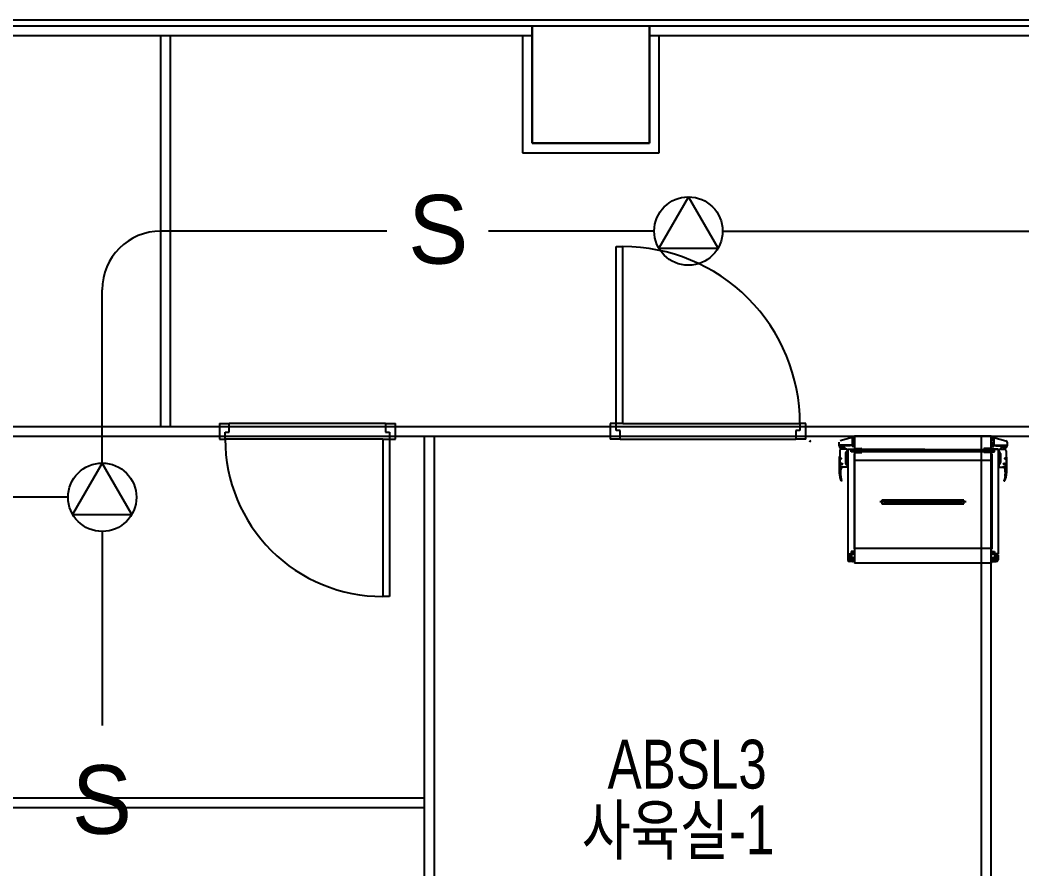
# Model space of a CAD drawing. Header units: millimetres. Extents: x 11414 to 120121, y 3637 to 81420.
# Drawn here: x 47396 to 52523, y 65962 to 70307 of the extents above; entities that cross this region are included whole.
import ezdxf
from ezdxf.enums import TextEntityAlignment as Align

# ---------------------------------------------------------------- set-up
doc = ezdxf.new("R2010")
doc.units = ezdxf.units.MM
doc.header["$LTSCALE"] = 100
doc.linetypes.add('CEN3', pattern=[26, 20, -2, 2, -2])
doc.layers.get('0').update_dxf_attribs({"color": 251})
for name, color, linetype in [('7', 7, 'Continuous'), ('ARC-7$0$ARCH', 9, 'Continuous'), ('ARC-7$0$arch-col', 9, 'Continuous'), ('ARC-7$0$IN PANEL', 6, 'Continuous'), ('ARC-7$0$동물실', 9, 'Continuous'), ('REC', 21, 'Continuous'), ('sp', 21, 'Continuous'), ('SYM', 7, 'Continuous'), ('W2', 2, 'CEN3')]:
    doc.layers.add(name, color=color, linetype=linetype)
doc.styles.add('ARC-7$0$돋움', font='')
doc.styles.add('ARC-7$0$울릉도l', font='')
doc.styles.add('GHD', font='HYWULM.TTF')
doc.styles.add('lpk', font='HYWULM.TTF')
doc.styles.get('ARC-7$0$돋움').set_extended_font_data('DotumChe')
doc.styles.get('ARC-7$0$울릉도l').set_extended_font_data('Dotum')

# ---------------------------------------------------------------- blocks, each defined once
blk = doc.blocks.new('ARC-7')
at = {"layer": 'ARC-7$0$ARCH', "color": 251}
blk.add_line((660282.8, -427478.5), (624832.8, -427478.6), dxfattribs=at)
at = {"layer": 'ARC-7$0$arch-col', "color": 251}
for p, q in [((631032.8, -427508.5), (631632.8, -427508.5)), ((631032.8, -428108.5), (631032.8, -427508.5)), ((631032.8, -427508.5), (631632.8, -427508.5)), ((631032.8, -428108.5), (631032.8, -427508.5)), ((631632.8, -427508.5), (631632.8, -428108.5)), ((631632.8, -427508.5), (631632.8, -428108.5)), ((631632.8, -428108.5), (631032.8, -428108.5)), ((631632.8, -428108.5), (631032.8, -428108.5))]:
    blk.add_line(p, q, dxfattribs=at)
at = {"layer": 'ARC-7$0$IN PANEL', "color": 251}
blk.add_line((631462.1, -428638.2), (631497.4, -428638.2), dxfattribs=at)
at = {"layer": 'ARC-7$0$동물실', "color": 251}
for p, q in [((624832.8, -427508.5), (631032.8, -427508.5)), ((631032.8, -427508.5), (631032.8, -428108.5)), ((631632.8, -427508.5), (640932.8, -427508.5)), ((631632.8, -428108.5), (631632.8, -427508.5)), ((624832.8, -427558.5), (631032.8, -427558.5)), ((629132.8, -429558.5), (629132.8, -427558.5)), ((629182.8, -429558.5), (629182.8, -427558.5)), ((630982.8, -427558.5), (630982.8, -428158.5)), ((631632.8, -427558.5), (640932.8, -427558.5)), ((631682.8, -428158.5), (631682.8, -427558.5)), ((631032.8, -428108.5), (631632.8, -428108.5)), ((630982.8, -428158.5), (631682.8, -428158.5)), ((631462.1, -429543.5), (631462.1, -428638.2)), ((631497.4, -429543.5), (631497.4, -428638.2)), ((624882.8, -429558.5), (630482.8, -429558.5)), ((629432.8, -429543.5), (629432.8, -429623.5)), ((629432.8, -429543.5), (629482.6, -429543.5)), ((629432.8, -429558.5), (629432.8, -429608.5)), ((629482.6, -429587.6), (629482.6, -429543.5)), ((630282.9, -429543.5), (629482.6, -429543.5)), ((630282.9, -429543.5), (630282.9, -429587.6)), ((630282.9, -429543.5), (630332.8, -429543.5)), ((630332.8, -429623.5), (630332.8, -429543.5)), ((630332.8, -429608.5), (630332.8, -429558.5)), ((630332.8, -429608.5), (630332.8, -429558.5)), ((630482.8, -429558.5), (643332.8, -429558.5)), ((631462.1, -429543.5), (631432.8, -429543.5)), ((631432.8, -429543.5), (631432.8, -429623.5)), ((631432.8, -429558.5), (631432.8, -429608.5)), ((631432.8, -429558.5), (631432.8, -429608.5)), ((631462.1, -429579.3), (631462.1, -429543.5)), ((631497.4, -429543.5), (631462.1, -429543.5)), ((631497.4, -429543.5), (632403.4, -429543.5)), ((632403.4, -429543.5), (632403.4, -429579.3)), ((632432.8, -429543.5), (632403.4, -429543.5)), ((632432.8, -429623.5), (632432.8, -429543.5)), ((632432.8, -429608.5), (632432.8, -429558.5)), ((624882.8, -429608.5), (643332.8, -429608.5)), ((629462.1, -429587.6), (629482.6, -429587.6)), ((629462.1, -429623.5), (629462.1, -429587.6)), ((629462.1, -429587.6), (629482.6, -429587.6)), ((630282.9, -429587.6), (630303.4, -429587.6)), ((630303.4, -429587.6), (630303.4, -429623.5)), ((630482.8, -433158.5), (630482.8, -429608.5)), ((630532.8, -433158.5), (630532.8, -429608.5)), ((631482.6, -429579.3), (631462.1, -429579.3)), ((631482.6, -429623.5), (631482.6, -429579.3)), ((632382.9, -429579.3), (632382.9, -429623.5)), ((632403.4, -429579.3), (632382.9, -429579.3)), ((632403.4, -429579.3), (632382.9, -429579.3)), ((632670.3, -429615.1), (632608.5, -429631.4)), ((632670.5, -429615.1), (632670.5, -429661.3)), ((632673.3, -429622.6), (632670.5, -429619.8)), ((632681.7, -429615.1), (632670.6, -429615.1)), ((632673.3, -429622.6), (632673.3, -429626.4)), ((632681.7, -429622.6), (632673.3, -429622.6)), ((632681.7, -429615.1), (632681.7, -429661.3)), ((632682.8, -429608.5), (632682.8, -430258.5)), ((633382.8, -429608.5), (632682.8, -429608.5)), ((633332.8, -433158.5), (633332.8, -429608.5)), ((633382.8, -433208.5), (633382.8, -429608.5)), ((633382.8, -429608.5), (633382.8, -430258.5)), ((633383.8, -429615.1), (633383.8, -429661.3)), ((633383.8, -429615.1), (633394.9, -429615.1)), ((633383.8, -429622.6), (633392.2, -429622.6)), ((633392.2, -429622.6), (633395, -429619.8)), ((633392.2, -429622.6), (633392.2, -429626.4)), ((633395, -429615.1), (633395, -429661.3)), ((633395.3, -429615.1), (633457, -429631.4)), ((629432.8, -429623.5), (629462.1, -429623.5)), ((630268.1, -429623.5), (629462.1, -429623.5)), ((630268.1, -429623.5), (630268.1, -430428.7)), ((630268.1, -429623.5), (630303.4, -429623.5)), ((630303.4, -429623.5), (630332.8, -429623.5)), ((630303.4, -429623.5), (630303.4, -430428.7)), ((631482.6, -429623.5), (631432.8, -429623.5)), ((631482.6, -429623.5), (632382.9, -429623.5)), ((632432.8, -429623.5), (632382.9, -429623.5)), ((632601.6, -429638.2), (632601.6, -429653.8)), ((632670.5, -429653.8), (632601.6, -429653.8)), ((632601.7, -429654.7), (632601.7, -429656.3)), ((632601.8, -429656.8), (632609.1, -429667.9)), ((632616.7, -429653.8), (632602.5, -429653.8)), ((632617.6, -429654.7), (632617.6, -429665.1)), ((632662, -429658.5), (632617.6, -429658.5)), ((632620.2, -429663.2), (632624, -429663.2)), ((632620.2, -429674.5), (632620.2, -429663.2)), ((632662, -429653.8), (632662, -429658.5)), ((632685.1, -429624.5), (632667.5, -429624.5)), ((632684.7, -429651.9), (632667.5, -429651.9)), ((632673.3, -429626.4), (632670.5, -429629.2)), ((632681.7, -429642.4), (632670.5, -429642.4)), ((632681.7, -429661.3), (632670.5, -429661.3)), ((632673.4, -429650), (632670.6, -429647.2)), ((632673.4, -429653.8), (632670.6, -429656.6)), ((632681.7, -429626.4), (632673.3, -429626.4)), ((632673.4, -429650), (632673.4, -429653.8)), ((632681.7, -429650), (632673.4, -429650)), ((632681.7, -429653.8), (632673.4, -429653.8)), ((632720.5, -429672.1), (632682.8, -429691)), ((632682.8, -429672.1), (632720.5, -429691)), ((632682.8, -429672.1), (632720.5, -429672.1)), ((632720.5, -429672.1), (632720.5, -429691)), ((633382.8, -429672.1), (633345, -429672.1)), ((633345, -429672.1), (633382.8, -429691)), ((633382.8, -429672.1), (633345, -429691)), ((633345, -429672.1), (633345, -429691)), ((633380.4, -429624.5), (633398, -429624.5)), ((633380.8, -429651.9), (633398, -429651.9)), ((633383.8, -429626.4), (633392.2, -429626.4)), ((633383.8, -429642.4), (633395, -429642.4)), ((633383.8, -429650), (633392.1, -429650)), ((633383.8, -429653.8), (633392.1, -429653.8)), ((633383.8, -429661.3), (633395, -429661.3)), ((633392.1, -429650), (633394.9, -429647.2)), ((633392.1, -429650), (633392.1, -429653.8)), ((633392.1, -429653.8), (633394.9, -429656.6)), ((633392.2, -429626.4), (633395, -429629.2)), ((633395, -429653.8), (633463.9, -429653.8)), ((633403.5, -429653.8), (633403.5, -429658.5)), ((633403.5, -429658.5), (633447.9, -429658.5)), ((633445.3, -429663.2), (633441.5, -429663.2)), ((633445.3, -429674.5), (633445.3, -429663.2)), ((633447.9, -429654.7), (633447.9, -429665.1)), ((633448.8, -429653.8), (633463, -429653.8)), ((633463.8, -429656.8), (633456.5, -429667.9)), ((633463.8, -429654.7), (633463.8, -429656.3)), ((633463.9, -429638.2), (633463.9, -429653.8)), ((632604.4, -429715.1), (632604.4, -429798)), ((632607.3, -429684), (632607.3, -429756.6)), ((632608.2, -429722.7), (632615.8, -429722.7)), ((632612, -429718.9), (632612, -429726.4)), ((632645, -429674.5), (632616.7, -429674.5)), ((632634.4, -429674.5), (632634.4, -429674.5)), ((632647.4, -429704.7), (632634.4, -429704.7)), ((632636.5, -429697.2), (632636.5, -429743.4)), ((632638.4, -429702.8), (632636.5, -429701)), ((632638.4, -429706.6), (632636.5, -429708.5)), ((632638.4, -429702.8), (632638.4, -429706.6)), ((632645, -429702.8), (632638.4, -429702.8)), ((632645, -429706.6), (632638.4, -429706.6)), ((632645, -429674.5), (632645, -429766.1)), ((632647.8, -429674.5), (632647.8, -430211.3)), ((632647.8, -429674.5), (632680.9, -429674.5)), ((632666, -429687.6), (632666, -429674.5)), ((632680.8, -429687.6), (632666, -429687.6)), ((632682.2, -429675.7), (632667.6, -429675.7)), ((632667.6, -429675.7), (632667.6, -429686.3)), ((632667.6, -429679), (632667.7, -429678.9)), ((632667.6, -429678.9), (632667.7, -429678.9)), ((632667.6, -429686.3), (632682.2, -429686.3)), ((632667.8, -429680.7), (632667.8, -429680.7)), ((632668, -429685.8), (632668, -429685.8)), ((632668.2, -429685.4), (632668.2, -429685.4)), ((632668.4, -429681.6), (632668.3, -429681.1)), ((632668.3, -429681.1), (632668.9, -429681.2)), ((632668.4, -429681.6), (632668.9, -429681.2)), ((632668.4, -429681.6), (632668.4, -429681.6)), ((632668.5, -429685.5), (632668.5, -429685.5)), ((632668.9, -429679.5), (632668.9, -429679.5)), ((632669.1, -429680.7), (632669.1, -429680.7)), ((632669.3, -429677.1), (632669.3, -429677.1)), ((632669.3, -429686.5), (632669.4, -429686.5)), ((632669.4, -429676.1), (632669.4, -429676.1)), ((632669.4, -429686.5), (632669.4, -429686.5)), ((632671.4, -429676.9), (632671.4, -429676.9)), ((632671.6, -429681.9), (632671.6, -429681.9)), ((632671.6, -429685.4), (632671.6, -429685.4)), ((632671.7, -429685.2), (632671.7, -429685.2)), ((632671.9, -429678.7), (632672.4, -429678.5)), ((632672.2, -429679.2), (632671.9, -429678.7)), ((632671.9, -429683), (632671.9, -429683)), ((632672.2, -429679.2), (632672.4, -429678.5)), ((632672.2, -429680.6), (632672.2, -429680.6)), ((632672.6, -429678.9), (632672.6, -429678.9)), ((632672.7, -429677), (632672.7, -429677)), ((632672.7, -429679.7), (632672.7, -429679.7)), ((632672.8, -429683.9), (632672.8, -429683.9)), ((632674.7, -429682), (632674.7, -429682)), ((632674.9, -429676.2), (632674.8, -429675.9)), ((632674.8, -429685.3), (632674.8, -429685.3)), ((632674.8, -429686.4), (632674.8, -429686.4)), ((632674.9, -429676.2), (632675.2, -429675.9)), ((632675.1, -429684), (632675.1, -429684)), ((632675.4, -429680.5), (632675.4, -429680.5)), ((632675.5, -429683), (632675.4, -429682.4)), ((632675.4, -429682.4), (632676, -429682.5)), ((632675.5, -429683), (632676, -429682.5)), ((632675.6, -429680.5), (632675.6, -429680.5)), ((632675.7, -429676.5), (632675.7, -429676.5)), ((632675.7, -429684.3), (632676.2, -429684.2)), ((632676, -429684.8), (632675.7, -429684.3)), ((632676, -429684.8), (632676.2, -429684.2)), ((632677.4, -429677), (632677.4, -429677)), ((632677.6, -429680), (632678.5, -429680.1)), ((632677.7, -429680.9), (632677.6, -429680)), ((632677.7, -429680.9), (632678.5, -429680.1)), ((632677.7, -429682.1), (632677.7, -429682.1)), ((632677.9, -429685.2), (632677.9, -429685.2)), ((632678.5, -429680.4), (632678.5, -429680.4)), ((632678.5, -429683.9), (632678.5, -429683.9)), ((632678.7, -429676.4), (632679.3, -429676.2)), ((632679, -429676.9), (632678.7, -429676.4)), ((632678.9, -429681.6), (632678.9, -429681.6)), ((632679, -429676.9), (632679.3, -429676.2)), ((632679.3, -429678), (632679.3, -429678)), ((632722.8, -429681.5), (632679.3, -429681.5)), ((632680.4, -429681.6), (632680.4, -429681.6)), ((632680.9, -429675.7), (632680.9, -429674.5)), ((632680.9, -429698.1), (632680.9, -430185.5)), ((632681.1, -429685.1), (632681.1, -429685.1)), ((632681.2, -429678.2), (632681.2, -429678.2)), ((632681.3, -429676.1), (632681.3, -429676.1)), ((632681.4, -429683.2), (632681.4, -429683.2)), ((632681.7, -429680.3), (632681.7, -429680.3)), ((632682, -429677.5), (632681.9, -429676.9)), ((632681.9, -429676.9), (632682.2, -429677)), ((632682, -429677.5), (632682.2, -429677.3)), ((632682.2, -429686.3), (632682.2, -429675.7)), ((632682.8, -429676.4), (632682.8, -429695.3)), ((632682.8, -429676.4), (632682.8, -429695.3)), ((632682.8, -429691), (632720.5, -429691)), ((632720.5, -429676.7), (633345, -429676.7)), ((633043, -429676.7), (632720.5, -429676.7)), ((632720.5, -429686.3), (633345, -429686.3)), ((633043, -429686.3), (632720.5, -429686.3)), ((633342.7, -429681.5), (633386.3, -429681.5)), ((633382.8, -429691), (633345, -429691)), ((633382.8, -429676.4), (633382.8, -429695.3)), ((633383.4, -429676.3), (633383.1, -429676.4)), ((633383.3, -429676.9), (633383.1, -429676.7)), ((633383.3, -429686.3), (633383.3, -429675.7)), ((633383.3, -429675.7), (633397.9, -429675.7)), ((633383.3, -429676.9), (633383.4, -429676.3)), ((633397.9, -429686.3), (633383.3, -429686.3)), ((633383.6, -429679.7), (633383.6, -429679.7)), ((633383.9, -429682.6), (633383.9, -429682.6)), ((633384, -429675.5), (633384, -429675.5)), ((633384.1, -429677.6), (633384.1, -429677.6)), ((633384.2, -429684.4), (633384.2, -429684.4)), ((633417.7, -429674.5), (633384.7, -429674.5)), ((633384.7, -429675.7), (633384.7, -429674.5)), ((633384.7, -429687.6), (633399.5, -429687.6)), ((633384.7, -429698.1), (633384.7, -430185.5)), ((633384.9, -429681), (633384.9, -429681)), ((633385.6, -429674.5), (633417.7, -429674.5)), ((633386.3, -429676.3), (633386, -429675.6)), ((633386.6, -429675.8), (633386, -429675.6)), ((633386, -429677.4), (633386, -429677.4)), ((633386.3, -429676.3), (633386.6, -429675.8)), ((633386.5, -429681), (633386.5, -429681)), ((633387.7, -429679.4), (633386.8, -429679.5)), ((633387.6, -429680.3), (633386.8, -429679.5)), ((633386.8, -429679.8), (633386.8, -429679.8)), ((633386.8, -429683.3), (633386.8, -429683.3)), ((633387.4, -429684.6), (633387.4, -429684.6)), ((633387.6, -429680.3), (633387.7, -429679.4)), ((633387.6, -429681.4), (633387.6, -429681.4)), ((633387.9, -429676.4), (633387.9, -429676.4)), ((633389.3, -429684.2), (633389.1, -429683.5)), ((633389.6, -429683.7), (633389.1, -429683.5)), ((633389.9, -429681.8), (633389.3, -429681.9)), ((633389.9, -429682.3), (633389.3, -429681.9)), ((633389.3, -429684.2), (633389.6, -429683.7)), ((633389.6, -429675.8), (633389.6, -429675.8)), ((633389.7, -429679.9), (633389.7, -429679.9)), ((633389.9, -429679.9), (633389.9, -429679.9)), ((633389.9, -429682.3), (633389.9, -429681.8)), ((633390.4, -429675.6), (633390.1, -429675.3)), ((633390.2, -429683.4), (633390.2, -429683.4)), ((633390.4, -429675.6), (633390.5, -429675.3)), ((633390.5, -429684.7), (633390.5, -429684.7)), ((633390.5, -429685.8), (633390.5, -429685.8)), ((633390.6, -429681.3), (633390.6, -429681.3)), ((633392.5, -429683.3), (633392.5, -429683.3)), ((633392.6, -429676.4), (633392.6, -429676.4)), ((633392.6, -429679.1), (633392.6, -429679.1)), ((633392.7, -429678.2), (633392.7, -429678.2)), ((633393.1, -429678.6), (633392.9, -429677.9)), ((633393.4, -429678.1), (633392.9, -429677.9)), ((633393.1, -429678.6), (633393.4, -429678.1)), ((633393.1, -429680), (633393.1, -429680)), ((633393.4, -429682.3), (633393.4, -429682.3)), ((633393.6, -429684.6), (633393.6, -429684.6)), ((633393.7, -429681.3), (633393.7, -429681.3)), ((633393.7, -429684.8), (633393.7, -429684.8)), ((633394, -429676.3), (633394, -429676.3)), ((633395.9, -429675.5), (633395.9, -429675.5)), ((633395.9, -429685.9), (633395.9, -429685.8)), ((633396, -429685.9), (633395.9, -429685.8)), ((633396.1, -429676.5), (633396.1, -429676.5)), ((633396.2, -429680.1), (633396.2, -429680.1)), ((633396.4, -429678.9), (633396.4, -429678.9)), ((633397, -429680.5), (633396.4, -429680.6)), ((633397, -429681), (633396.4, -429680.6)), ((633396.8, -429684.9), (633396.8, -429684.9)), ((633396.9, -429681), (633396.9, -429681)), ((633397, -429681), (633397, -429680.5)), ((633397.2, -429684.8), (633397.2, -429684.8)), ((633397.3, -429685.2), (633397.3, -429685.2)), ((633397.5, -429680.1), (633397.5, -429680.1)), ((633397.7, -429678.2), (633397.6, -429678.3)), ((633397.7, -429678.4), (633397.6, -429678.3)), ((633397.9, -429675.7), (633397.9, -429686.3)), ((633399.5, -429687.6), (633399.5, -429674.5)), ((633417.7, -429674.5), (633417.7, -430211.3)), ((633418.1, -429704.7), (633431.1, -429704.7)), ((633420.5, -429674.5), (633420.5, -429766.1)), ((633420.5, -429674.5), (633448.8, -429674.5)), ((633420.5, -429702.8), (633427.1, -429702.8)), ((633420.5, -429706.6), (633427.1, -429706.6)), ((633427.1, -429702.8), (633429, -429701)), ((633427.1, -429702.8), (633427.1, -429706.6)), ((633427.1, -429706.6), (633429, -429708.5)), ((633429, -429697.2), (633429, -429743.4)), ((633431.2, -429674.5), (633431.2, -429674.5)), ((633457.3, -429722.7), (633449.8, -429722.7)), ((633453.6, -429718.9), (633453.6, -429726.4)), ((633458.3, -429684), (633458.3, -429756.6)), ((633461.1, -429715.1), (633461.1, -429798)), ((632611, -429751), (632622.4, -429751)), ((632616.7, -429745.3), (632616.7, -429756.6)), ((632645, -429766.1), (632616.7, -429766.1)), ((632647.4, -429738.7), (632634.4, -429738.7)), ((632638.4, -429736.8), (632636.5, -429734.9)), ((632638.4, -429740.6), (632636.5, -429742.5)), ((632638.4, -429736.8), (632638.4, -429740.6)), ((632645, -429736.8), (632638.4, -429736.8)), ((632645, -429740.6), (632638.4, -429740.6)), ((633382.8, -429733.5), (632682.8, -429733.5)), ((633418.1, -429738.7), (633431.1, -429738.7)), ((633420.5, -429736.8), (633427.1, -429736.8)), ((633420.5, -429740.6), (633427.1, -429740.6)), ((633420.5, -429766.1), (633448.8, -429766.1)), ((633427.1, -429736.8), (633429, -429734.9)), ((633427.1, -429736.8), (633427.1, -429740.6)), ((633427.1, -429740.6), (633429, -429742.5)), ((633454.5, -429751), (633443.2, -429751)), ((633448.8, -429745.3), (633448.8, -429756.6)), ((632612.1, -429814.9), (632615.1, -429829.9)), ((633453.5, -429814.9), (633450.4, -429829.9)), ((632614.7, -429836.1), (632614.2, -429836)), ((632615.1, -429829.9), (632615.8, -429835.1)), ((633450.4, -429829.9), (633449.7, -429835.1)), ((633450.9, -429836.1), (633451.3, -429836)), ((633253.2, -429945.1), (632812.3, -429945.1)), ((633242.6, -429935.9), (632822.9, -429935.9)), ((632822.9, -429935.9), (632822.9, -429954.4)), ((632822.9, -429954.4), (633242.6, -429954.4)), ((632835.8, -429935.9), (632835.8, -429954.4)), ((633226.5, -429939.1), (632839, -429939.1)), ((632839, -429939.1), (632839, -429951.2)), ((632839, -429951.2), (633226.5, -429951.2)), ((633226.5, -429951.2), (633226.5, -429939.1)), ((633229.7, -429954.4), (633229.7, -429935.9)), ((633242.6, -429954.4), (633242.6, -429935.9)), ((633382.8, -430183.5), (632682.8, -430183.5)), ((632670, -430219.9), (632645.9, -430219.9)), ((632647.8, -430211.3), (632680.9, -430211.3)), ((632648.3, -430215.2), (632648.3, -430240.6)), ((632664.3, -430212.3), (632651.1, -430212.3)), ((632664.3, -430226.5), (632651.1, -430226.5)), ((632652.1, -430226.5), (632662.5, -430226.5)), ((632655.4, -430219.9), (632653, -430221.8)), ((632662.5, -430221.8), (632653, -430221.8)), ((632653, -430226.5), (632653, -430221.8)), ((632663.4, -430226.5), (632653, -430226.5)), ((632655.4, -430219.9), (632655.4, -430212.3)), ((632660.1, -430219.9), (632655.4, -430219.9)), ((632657.7, -430227.5), (632657.7, -430212.3)), ((632657.7, -430238.7), (632657.7, -430230.3)), ((632657.7, -430231.2), (632667.1, -430231.2)), ((632660.1, -430219.9), (632660.1, -430212.3)), ((632660.1, -430219.9), (632662.5, -430221.8)), ((632662.5, -430226.5), (632662.5, -430221.8)), ((632680.8, -430198.2), (632666, -430198.2)), ((632666, -430198.2), (632666, -430211.3)), ((632667.1, -430231.2), (632674.7, -430231.2)), ((632667.2, -430215.2), (632667.2, -430240.6)), ((632667.6, -430199.5), (632682.2, -430199.5)), ((632667.6, -430210.1), (632667.6, -430199.5)), ((632667.6, -430207), (632667.7, -430207.1)), ((632667.6, -430207.1), (632667.7, -430207.1)), ((632682.2, -430210.1), (632667.6, -430210.1)), ((632667.8, -430205.3), (632667.8, -430205.3)), ((632668, -430200.2), (632668, -430200.2)), ((632668.2, -430200.6), (632668.2, -430200.6)), ((632668.4, -430204.4), (632668.3, -430204.9)), ((632668.3, -430204.9), (632668.9, -430204.8)), ((632668.4, -430204.4), (632668.9, -430204.8)), ((632668.4, -430204.4), (632668.4, -430204.4)), ((632668.5, -430200.5), (632668.5, -430200.5)), ((632668.9, -430206.5), (632668.9, -430206.5)), ((632669.1, -430205.3), (632669.1, -430205.3)), ((632669.3, -430199.5), (632669.4, -430199.6)), ((632669.3, -430208.9), (632669.3, -430208.9)), ((632669.4, -430199.5), (632669.4, -430199.6)), ((632669.4, -430209.9), (632669.4, -430209.9)), ((632671.4, -430209.1), (632671.4, -430209.1)), ((632671.6, -430200.6), (632671.6, -430200.6)), ((632671.6, -430204.1), (632671.6, -430204.1)), ((632671.7, -430200.8), (632671.7, -430200.8)), ((632671.9, -430203), (632671.9, -430203)), ((632672.2, -430206.8), (632671.9, -430207.3)), ((632671.9, -430207.3), (632672.4, -430207.5)), ((632671.9, -430234), (632671.9, -430247.2)), ((632671.9, -430235.9), (632676.6, -430235.9)), ((632672.2, -430205.4), (632672.2, -430205.4)), ((632672.2, -430206.8), (632672.4, -430207.5)), ((632672.6, -430207.2), (632672.6, -430207.2)), ((632672.7, -430206.3), (632672.7, -430206.3)), ((632672.7, -430209), (632672.7, -430209)), ((632672.8, -430202.1), (632672.8, -430202.1)), ((632674.7, -430204), (632674.7, -430204)), ((632678.5, -430231.2), (632674.7, -430231.2)), ((632674.8, -430199.6), (632674.8, -430199.6)), ((632674.8, -430200.7), (632674.8, -430200.7)), ((632674.9, -430209.8), (632674.8, -430210.1)), ((632674.9, -430209.8), (632675.2, -430210.1)), ((632675.1, -430202), (632675.1, -430202)), ((632675.5, -430203.1), (632675.4, -430203.6)), ((632675.4, -430203.6), (632676, -430203.5)), ((632675.4, -430205.5), (632675.4, -430205.5)), ((632675.5, -430203.1), (632676, -430203.5)), ((632675.6, -430205.5), (632675.6, -430205.5)), ((632676, -430201.2), (632675.7, -430201.7)), ((632675.7, -430201.7), (632676.2, -430201.9)), ((632675.7, -430209.6), (632675.7, -430209.6)), ((632676, -430201.2), (632676.2, -430201.9)), ((632676.6, -430235.9), (632676.6, -430245.4)), ((632678.5, -430238.3), (632676.6, -430235.9)), ((632677.4, -430209), (632677.4, -430209)), ((632677.7, -430205.1), (632677.6, -430206)), ((632677.6, -430206), (632678.5, -430205.9)), ((632677.7, -430204), (632677.7, -430204)), ((632677.7, -430205.1), (632678.5, -430205.9)), ((632677.9, -430200.8), (632677.9, -430200.8)), ((632678.5, -430202.1), (632678.5, -430202.1)), ((632678.5, -430205.6), (632678.5, -430205.6)), ((632679, -430209.1), (632678.7, -430209.6)), ((632678.7, -430209.6), (632679.3, -430209.8)), ((632678.9, -430204.4), (632678.9, -430204.4)), ((632679, -430209.1), (632679.3, -430209.8)), ((632679.3, -430208), (632679.3, -430208)), ((632680.4, -430204.4), (632680.4, -430204.4)), ((632680.9, -430210.1), (632680.9, -430211.3)), ((632681.1, -430201), (632681.1, -430201)), ((632681.2, -430207.8), (632681.2, -430207.8)), ((632681.3, -430209.9), (632681.3, -430209.9)), ((632681.3, -430234), (632681.3, -430247.2)), ((632681.4, -430202.8), (632681.4, -430202.8)), ((632681.7, -430205.7), (632681.7, -430205.7)), ((632682, -430208.5), (632681.9, -430209.1)), ((632681.9, -430209.1), (632682.2, -430209)), ((632682, -430208.5), (632682.2, -430208.7)), ((632682.2, -430199.5), (632682.2, -430210.1)), ((633383.3, -430199.5), (633383.3, -430210.1)), ((633397.9, -430199.5), (633383.3, -430199.5)), ((633383.3, -430210.1), (633397.9, -430210.1)), ((633383.6, -430208.5), (633383.4, -430208.7)), ((633383.7, -430209.1), (633383.4, -430209)), ((633383.6, -430208.5), (633383.7, -430209.1)), ((633383.9, -430205.7), (633383.9, -430205.7)), ((633384.2, -430202.8), (633384.2, -430202.8)), ((633384.2, -430234), (633384.2, -430247.2)), ((633384.3, -430209.9), (633384.3, -430209.9)), ((633384.4, -430207.8), (633384.4, -430207.8)), ((633384.5, -430201), (633384.5, -430201)), ((633384.7, -430198.2), (633399.5, -430198.2)), ((633384.7, -430210.1), (633384.7, -430211.3)), ((633417.7, -430211.3), (633384.7, -430211.3)), ((633385.2, -430204.4), (633385.2, -430204.4)), ((633386.3, -430208), (633386.3, -430208)), ((633386.6, -430209.1), (633386.3, -430209.8)), ((633386.9, -430209.6), (633386.3, -430209.8)), ((633386.6, -430209.1), (633386.9, -430209.6)), ((633386.8, -430204.4), (633386.8, -430204.4)), ((633387, -430231.2), (633390.8, -430231.2)), ((633387, -430238.3), (633388.9, -430235.9)), ((633387.1, -430202.1), (633387.1, -430202.1)), ((633387.9, -430205.1), (633387.1, -430205.9)), ((633387.1, -430205.6), (633387.1, -430205.6)), ((633388, -430206), (633387.1, -430205.9)), ((633387.7, -430200.8), (633387.7, -430200.8)), ((633387.9, -430204), (633387.9, -430204)), ((633387.9, -430205.1), (633388, -430206)), ((633388.2, -430209), (633388.2, -430209)), ((633388.9, -430235.9), (633388.9, -430245.4)), ((633393.6, -430235.9), (633388.9, -430235.9)), ((633389.6, -430201.2), (633389.4, -430201.9)), ((633389.9, -430201.7), (633389.4, -430201.9)), ((633389.6, -430201.2), (633389.9, -430201.7)), ((633390.2, -430203.1), (633389.6, -430203.5)), ((633390.2, -430203.6), (633389.6, -430203.5)), ((633389.9, -430209.6), (633389.9, -430209.6)), ((633390, -430205.5), (633390, -430205.5)), ((633390.2, -430203.1), (633390.2, -430203.6)), ((633390.2, -430205.5), (633390.2, -430205.5)), ((633390.5, -430202), (633390.5, -430202)), ((633390.7, -430209.8), (633390.5, -430210.1)), ((633390.7, -430209.8), (633390.8, -430210.1)), ((633390.8, -430199.6), (633390.8, -430199.6)), ((633390.8, -430200.7), (633390.8, -430200.7)), ((633398.4, -430231.2), (633390.8, -430231.2)), ((633390.9, -430204), (633390.9, -430204)), ((633392.8, -430202.1), (633392.8, -430202.1)), ((633392.9, -430206.3), (633392.9, -430206.3)), ((633392.9, -430209), (633392.9, -430209)), ((633393, -430207.2), (633393, -430207.2)), ((633393.4, -430206.8), (633393.2, -430207.5)), ((633393.7, -430207.3), (633393.2, -430207.5)), ((633393.4, -430205.4), (633393.4, -430205.4)), ((633393.4, -430206.8), (633393.7, -430207.3)), ((633393.6, -430234), (633393.6, -430247.2)), ((633393.7, -430203), (633393.7, -430203)), ((633393.9, -430200.8), (633393.9, -430200.8)), ((633394, -430200.6), (633394, -430200.6)), ((633394, -430204.1), (633394, -430204.1)), ((633394.3, -430209.1), (633394.3, -430209.1)), ((633395.5, -430219.9), (633419.6, -430219.9)), ((633396.2, -430199.5), (633396.2, -430199.6)), ((633396.3, -430199.5), (633396.2, -430199.6)), ((633396.2, -430209.9), (633396.2, -430209.9)), ((633396.4, -430208.9), (633396.4, -430208.9)), ((633396.5, -430205.3), (633396.5, -430205.3)), ((633397.3, -430204.4), (633396.7, -430204.8)), ((633397.3, -430204.9), (633396.7, -430204.8)), ((633396.7, -430206.5), (633396.7, -430206.5)), ((633397.1, -430200.5), (633397.1, -430200.5)), ((633397.2, -430204.4), (633397.2, -430204.4)), ((633397.3, -430204.4), (633397.3, -430204.9)), ((633397.5, -430200.6), (633397.5, -430200.6)), ((633397.6, -430200.2), (633397.6, -430200.2)), ((633397.8, -430205.3), (633397.8, -430205.3)), ((633397.9, -430210.1), (633397.9, -430199.5)), ((633398, -430207), (633397.9, -430207.1)), ((633398, -430207.1), (633397.9, -430207.1)), ((633398.4, -430215.2), (633398.4, -430240.6)), ((633407.8, -430231.2), (633398.4, -430231.2)), ((633399.5, -430198.2), (633399.5, -430211.3)), ((633401.2, -430212.3), (633414.4, -430212.3)), ((633401.2, -430226.5), (633414.4, -430226.5)), ((633402.1, -430226.5), (633412.5, -430226.5)), ((633405.4, -430219.9), (633403.1, -430221.8)), ((633403.1, -430221.8), (633412.5, -430221.8)), ((633403.1, -430226.5), (633403.1, -430221.8)), ((633413.5, -430226.5), (633403.1, -430226.5)), ((633405.4, -430219.9), (633405.4, -430212.3)), ((633405.4, -430219.9), (633410.1, -430219.9)), ((633407.8, -430227.5), (633407.8, -430212.3)), ((633407.8, -430238.7), (633407.8, -430230.3)), ((633410.1, -430219.9), (633410.1, -430212.3)), ((633410.1, -430219.9), (633412.5, -430221.8)), ((633412.5, -430226.5), (633412.5, -430221.8)), ((633417.2, -430215.2), (633417.2, -430240.6)), ((632655.9, -430240.6), (632647.4, -430240.6)), ((632648.3, -430240.6), (632648.3, -430240.6)), ((632656.8, -430240.6), (632658.7, -430240.6)), ((632657.7, -430239.7), (632657.7, -430241.6)), ((632657.7, -430242.5), (632657.7, -430251)), ((632674.7, -430250.1), (632657.7, -430250.1)), ((632657.7, -430250.1), (632657.7, -430250.1)), ((632659.6, -430240.6), (632668.1, -430240.6)), ((632670.9, -430240.6), (632682.5, -430240.6)), ((632671.9, -430245.4), (632676.6, -430245.4)), ((632678.5, -430250.1), (632674.7, -430250.1)), ((632678.5, -430243), (632676.6, -430245.4)), ((632678.5, -430238.3), (632678.5, -430243)), ((632678.5, -430238.3), (632681.3, -430238.3)), ((632678.5, -430243), (632681.3, -430243)), ((633382.8, -430258.5), (632682.8, -430258.5)), ((633394.6, -430240.6), (633383, -430240.6)), ((633387, -430238.3), (633384.2, -430238.3)), ((633387, -430243), (633384.2, -430243)), ((633387, -430238.3), (633387, -430243)), ((633387, -430243), (633388.9, -430245.4)), ((633387, -430250.1), (633390.8, -430250.1)), ((633393.6, -430245.4), (633388.9, -430245.4)), ((633390.8, -430250.1), (633407.8, -430250.1)), ((633405.9, -430240.6), (633397.4, -430240.6)), ((633408.7, -430240.6), (633406.8, -430240.6)), ((633407.8, -430239.7), (633407.8, -430241.6)), ((633407.8, -430242.5), (633407.8, -430251)), ((633407.8, -430250.1), (633407.8, -430250.1)), ((633409.7, -430240.6), (633418.2, -430240.6)), ((633417.2, -430240.6), (633417.2, -430240.6)), ((630303.4, -430428.7), (630268.1, -430428.7)), ((626932.8, -431458.5), (630482.8, -431458.5)), ((626932.8, -431508.5), (630482.8, -431508.5))]:
    blk.add_line(p, q, dxfattribs=at)
for centre, radius in [((632612.9, -429665.1), 4.72), ((633452.6, -429665.1), 4.72), ((632612, -429722.7), 2.83), ((633453.6, -429722.7), 2.83), ((632616.7, -429751), 3.78), ((633448.8, -429751), 3.78), ((632657.7, -430240.6), 4.72), ((633407.8, -430240.6), 4.72)]:
    blk.add_circle(centre, radius, dxfattribs=at)
for centre, radius, start, end in [((631498.7, -429542.9), 904.7, 359.9639, 90.0849), ((632670.6, -429616), 0.944, 90, 104.8094), ((633394.9, -429616), 0.944, 75.1906, 90), ((630266.8, -429624), 804.7, 179.9639, 270.0849), ((632460.8, -429640.4), 9.44, 104.8094, 166.709), ((632602.7, -429654.7), 0.944, 90, 180), ((632602.7, -429656.3), 0.944, 180, 213.4254), ((632612.9, -429665.1), 6.13, 174.5114, 39.7151), ((632616.7, -429654.7), 0.944, 0, 90), ((632624, -429674.5), 11.3, 0, 90), ((633441.5, -429674.5), 11.3, 90, 180), ((633452.6, -429665.1), 6.13, 140.2849, 5.4886), ((633448.8, -429654.7), 0.944, 90, 180), ((633454.7, -429640.4), 9.44, 13.291, 75.1906), ((633462.9, -429654.7), 0.944, 0, 90), ((633462.9, -429656.3), 0.944, 326.5746, 0), ((632607.3, -429715.1), 2.83, 90, 180), ((632616.7, -429684), 9.44, 90, 180), ((632649.7, -429697.2), 13.2, 110.9248, 180), ((633415.8, -429697.2), 13.2, 0, 69.0752), ((633448.8, -429684), 9.44, 0, 90), ((633458.3, -429715.1), 2.83, 0, 90), ((632616.7, -429756.6), 9.44, 180, 270), ((632625.4, -429779.7), 13.6, 86.7888, 171.9712), ((632649.7, -429743.4), 13.2, 180, 249.0752), ((633415.8, -429743.4), 13.2, 290.9248, 0), ((633440.2, -429779.7), 13.6, 8.0288, 93.2112), ((633448.8, -429756.6), 9.44, 270, 0), ((632695.9, -429795.6), 91.5, 181.531, 205.8646), ((632770.3, -429795.5), 159.4, 173.6062, 186.9945), ((633369.6, -429795.6), 91.5, 334.1354, 358.469), ((633295.2, -429795.5), 159.4, 353.0055, 6.3938), ((632614.4, -429835.1), 0.944, 205.5273, 258.3763), ((632615.9, -429833.9), 2.83, 226.2669, 345.0997), ((632614.9, -429835.2), 0.944, 258.3763, 3.9335), ((632613.3, -429841.3), 9.21, 57.3125, 75.3084), ((632617.7, -429834.3), 0.944, 345.0997, 57.3125), ((633447.8, -429834.3), 0.944, 122.6875, 194.9003), ((633449.6, -429833.9), 2.83, 194.9003, 313.7331), ((633452.3, -429841.3), 9.21, 104.6916, 122.6875), ((633450.7, -429835.2), 0.944, 176.0665, 281.6237), ((633451.1, -429835.1), 0.944, 281.6237, 334.4727), ((632651.1, -430215.2), 2.83, 90, 180), ((632651.1, -430223.6), 2.83, 180, 270), ((632657.7, -430240.6), 9.44, 90, 180), ((632664.3, -430215.2), 2.83, 0, 90), ((632664.3, -430223.6), 2.83, 270, 0), ((632674.7, -430234), 2.83, 90, 180), ((632678.5, -430234), 2.83, 0, 90), ((633387, -430234), 2.83, 90, 180), ((633390.8, -430234), 2.83, 0, 90), ((633401.2, -430215.2), 2.83, 90, 180), ((633401.2, -430223.6), 2.83, 180, 270), ((633407.8, -430240.6), 9.44, 0, 90), ((633414.4, -430215.2), 2.83, 0, 90), ((633414.4, -430223.6), 2.83, 270, 0), ((632657.7, -430240.6), 9.44, 180, 270), ((632657.7, -430240.6), 9.44, 270, 0), ((632674.7, -430247.2), 2.83, 180, 270), ((632678.5, -430247.2), 2.83, 270, 0), ((633387, -430247.2), 2.83, 180, 270), ((633390.8, -430247.2), 2.83, 270, 0), ((633407.8, -430240.6), 9.44, 180, 270), ((633407.8, -430240.6), 9.44, 270, 0)]:
    blk.add_arc(centre, radius, start, end, dxfattribs=at)
at = {"color": 251, "style": 'ARC-7$0$돋움'}
for tag, p in [('X2', (601933.6, -417318.4)), ('X3', (611533.6, -417318.4)), ('X4', (621433.6, -417318.4)), ('X6', (641231.6, -417318.4)), ('X7', (651133.6, -417318.5)), ('X8', (661033.6, -417318.4)), ('X9', (667633.6, -417318.4)), ('X10', (676133.6, -417318.5)), ('X11', (683633.6, -417318.5)), ('X5', (631333.6, -417375.7))]:
    blk.add_attdef(tag, text='', height=750, dxfattribs=at).set_placement(p, align=Align.MIDDLE_CENTER)
at = {"layer": 'ARC-7$0$ARCH', "color": 251}
for tag, height, style, p in [('Y11', 450, 'ARC-7$0$울릉도l', (593382.5, -427808.5)), ('Y10', 450, 'ARC-7$0$울릉도l', (593382.5, -435308.5)), ('Y9', 450, 'ARC-7$0$울릉도l', (593382.5, -443808.5)), ('Y8', 450, 'ARC-7$0$울릉도l', (593382.5, -450408.5)), ('Y7', 450, 'ARC-7$0$울릉도l', (593382.5, -460308.5)), ('Y6', 750, 'ARC-7$0$돋움', (593382.5, -470208.5))]:
    blk.add_attdef(tag, text='', height=height, rotation=90, dxfattribs=dict(at, style=style)).set_placement(p, align=Align.MIDDLE_CENTER)
blk = doc.blocks.new('SP')
at = {"layer": 'SYM', "color": 2}
blk.add_lwpolyline([(0, 175), (-151.6, -87.5), (151.6, -87.5)], close=True, dxfattribs=at)
blk.add_circle((0, 0), 175, dxfattribs=at)

msp = doc.modelspace()

# ---------------------------------------------------------------- linework, layer by layer
at = {"layer": 'sp', "color": 3, "linetype": 'Continuous'}
for p, q in [((49273.4, 69227, 0), (48116.6, 69227, 0)), ((50641.6, 69227, 0), (49793.9, 69227, 0)), ((50991.6, 69227, 0), (55277.3, 69227, 0)), ((47816.6, 68039.5, 0), (47816.6, 68927, 0)), ((47641.6, 67864.5, 0), (46682.1, 67864.5, 0)), ((47816.6, 67689.5, 0), (47816.6, 66695.8, 0))]:
    msp.add_line(p, q, dxfattribs=at)
msp.add_arc((48116.6, 68927, 0), 300, 90, 180, dxfattribs=at)

# ---------------------------------------------------------------- block references
at = {"color": 21, "linetype": 'Continuous'}
msp.add_blockref('ARC-7', (-581016.2, 497785.5, 0), dxfattribs=at)
at = {"layer": 'REC', "color": 3, "linetype": 'Continuous'}
for p in [(50816.6, 69227, 0), (47816.6, 67864.5, 0)]:
    msp.add_blockref('SP', p, dxfattribs=at)

# ---------------------------------------------------------------- texts
at = {"layer": '7', "style": 'GHD', "width": 0.8}
for s, p in [('ABSL3', (50402.9, 66373.6, 0)), ('사육실-1', (50270.7, 66037.1, 0))]:
    msp.add_text(s, height=250, dxfattribs=at).set_placement(p)
at = {"layer": 'W2', "style": 'lpk'}
for p in [(49536.1, 69235.9, 0), (47814.9, 66317.7, 0)]:
    msp.add_text('S', height=351.6, dxfattribs=at).set_placement(p, align=Align.MIDDLE_CENTER)

doc.saveas('drawing.dxf')
